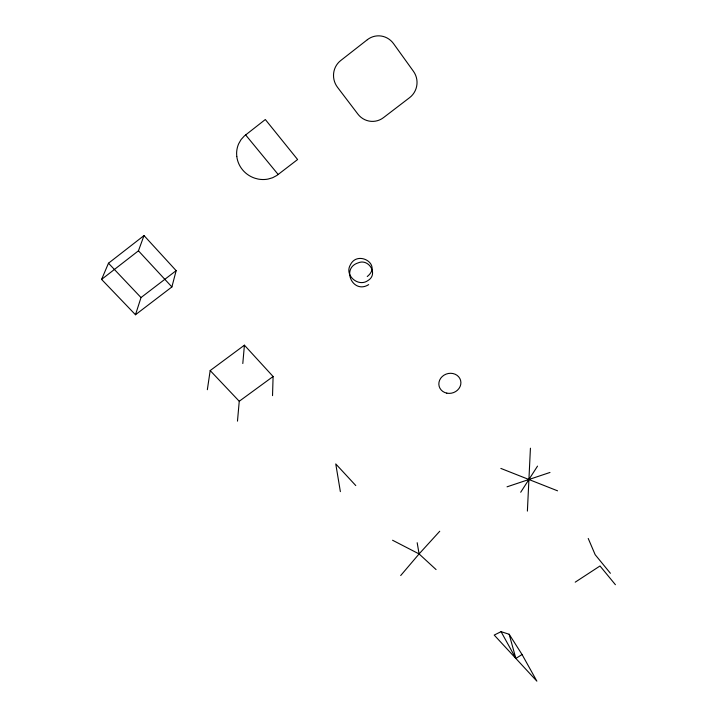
<?xml version="1.0" encoding="UTF-8"?>
<svg xmlns="http://www.w3.org/2000/svg" width="717" height="717" viewBox="0 0 717 717"><rect width="100%" height="100%" fill="white"/><g stroke="black" fill="none" stroke-linecap="round" stroke-linejoin="round"><path stroke-width="1.08" d="M272.532 395.641L273.096 376.506L244.416 345.191L210.18 370.572L207.347 389.698M527.389 511.096L530.428 448.206M242.803 363.528L244.416 345.191M237.479 421.139L239.245 401.26L210.18 370.572M171.892 286.943L176.149 270.65L144.018 235.57L108.482 263.22L101.59 279.406L135.477 314.745L171.892 286.943L138.444 250.816L144.018 235.57M135.477 314.745L141.016 297.564L176.149 270.65M520.703 492.256L537.526 466.122M400.695 575.536L419.087 553.936L439.745 531.252M236.798 156.485A25.633 24.45 33 0 0 254.956 178.237L258.165 179.071A26.52 25.301 33.2 0 0 267.97 179.089L272.621 177.735L276.87 175.459L297.6 159.532L265.326 119.524L244.363 135.952L241.082 139.555L238.68 143.758A26.493 25.283 33 0 0 236.61 153.223L236.771 156.485M101.59 279.406L138.444 250.816M367.247 276.538C382.421 264.519 357.72 249.812 350.452 264.734C343.999 275.158 358.285 287.598 367.964 280.535C378.648 274.288 368.798 258.084 358.079 262.906C340.817 268.328 353.069 294.588 368.69 284.613M239.245 401.26L273.096 376.506M575.222 582.168L600.004 565.982L615.41 584.713M501.058 631.668L515.864 658.457L522.048 654.504L509.169 634.267L501.058 631.668L494.21 635.074L536.872 681.15L522.048 654.504M507.044 486.825L549.984 472.458M500.851 468.416L557.557 490.822M392.566 540.242L419.087 553.936L436.07 569.576M108.482 263.22L141.016 297.564M355.784 485.561L335.762 463.935L340.369 491.629M245.635 134.921L278.169 174.491M610.409 573.295L595.182 554.716L588.227 538.458M509.169 634.267L515.864 658.457M417.186 542.724L419.087 553.936M367.364 39.695L340.665 60.578A19.072 18.543 72.3 0 0 337.51 87.295L357.891 114.111A18.597 18.301 80 0 0 383.443 117.669L409.631 97.629A18.83 18.346 -86.8 0 0 413.467 71.341L393.579 43.683A19.287 18.615 83.4 0 0 367.364 39.695M446.79 393.14A11.122 9.948 -16.5 0 0 460.592 380.368A11.122 9.948 -16.5 0 0 442.255 376.506A11.122 9.948 -16.5 0 0 446.79 393.14"/></g></svg>
